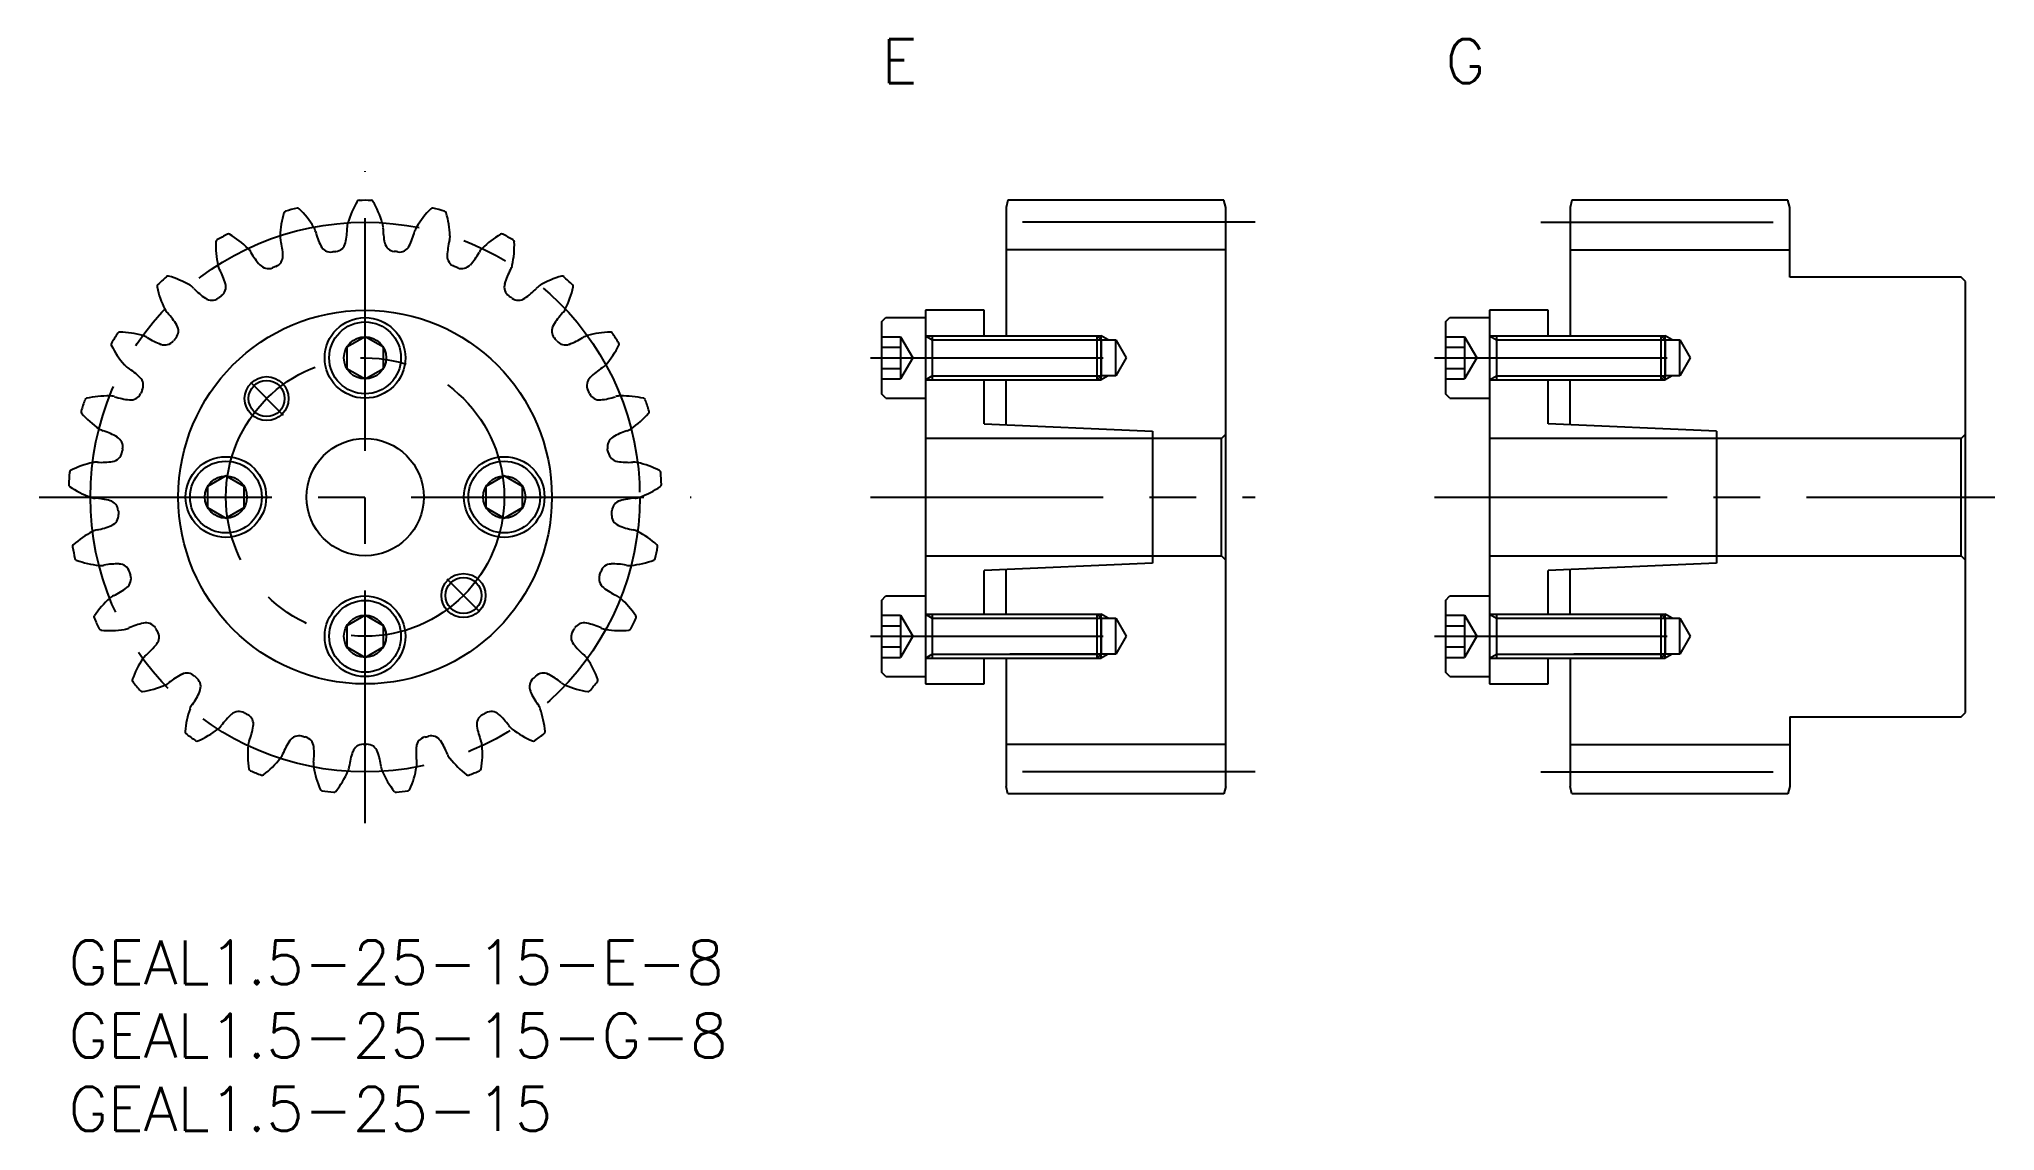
# Model space of a CAD drawing. Extents: x -2 to 132, y -13 to 61.
import ezdxf

# ---------------------------------------------------------------- set-up
doc = ezdxf.new("R2010")
doc.units = 0
doc.header["$LTSCALE"] = 0.5
doc.linetypes.add('CENTER', pattern=[50.8, 31.75, -6.35, 6.35, -6.35])
for name, color, linetype in [('MSM_CENTER', 1, 'CENTER'), ('MSM_CONTINUOUS', 7, 'CONTINUOUS'), ('MSM_NARROW', 5, 'CONTINUOUS'), ('MSM_PART_NUMBER', 7, 'CONTINUOUS')]:
    doc.layers.add(name, color=color, linetype=linetype)
doc.styles.get("Standard").update_dxf_attribs({"font": 'txt.shx', "height": 1, "bigfont": 'bigfont.shx'})

# ---------------------------------------------------------------- blocks, each defined once
blk = doc.blocks.new('*U3')
at = {"layer": 'MSM_PART_NUMBER'}
blk.add_text('GEAL1.5-25-15-G-8', height=3, dxfattribs=at).set_placement((0, -8))
blk = doc.blocks.new('*U4')
at = {"layer": 'MSM_PART_NUMBER'}
blk.add_text('GEAL1.5-25-15-E-8', height=3, dxfattribs=at).set_placement((0, -3))
blk = doc.blocks.new('*U5')
at = {"layer": 'MSM_PART_NUMBER'}
blk.add_text('GEAL1.5-25-15', height=3, dxfattribs=at).set_placement((0, -13))
blk = doc.blocks.new('*U6')
at = {"layer": 'MSM_PART_NUMBER'}
blk.add_text('E', height=3, dxfattribs=at).set_placement((55.5, 58.5))
blk = doc.blocks.new('*U7')
at = {"layer": 'MSM_PART_NUMBER'}
blk.add_text('G', height=3, dxfattribs=at).set_placement((94, 58.5))

msp = doc.modelspace()

# ---------------------------------------------------------------- linework, layer by layer
at = {"layer": 'MSM_CENTER'}
for p, q in [((20.25, 8), (20.25, 52.5)), ((81, 49), (62, 49)), ((100.5, 49), (119.5, 49)), ((54.75, 39.75), (72.62, 39.75)), ((93.25, 39.75), (111.12, 39.75)), ((12.42, 38.08), (14.65, 35.85)), ((-2, 30.25), (42.5, 30.25)), ((54.75, 30.25), (81, 30.25)), ((93.25, 30.25), (131.5, 30.25)), ((28.08, 22.42), (25.85, 24.65)), ((54.75, 20.75), (72.62, 20.75)), ((93.25, 20.75), (111.12, 20.75)), ((81, 11.5), (62, 11.5)), ((100.5, 11.5), (119.5, 11.5))]:
    msp.add_line(p, q, dxfattribs=at)
for radius in [18.75, 9.5]:
    msp.add_circle((20.25, 30.25), radius, dxfattribs=at)
at = {"layer": 'MSM_CONTINUOUS'}
for p, q in [((64.13, 50.5), (64, 50)), ((64, 50), (64, 41.25)), ((78.87, 50.5), (64.13, 50.5)), ((79, 50), (78.87, 50.5)), ((79, 10.5), (79, 50)), ((102.63, 50.5), (102.5, 50)), ((102.5, 50), (102.5, 41.25)), ((117.37, 50.5), (102.63, 50.5)), ((117.5, 50), (117.37, 50.5)), ((117.5, 45.25), (117.5, 50)), ((79, 47.12), (64, 47.12)), ((102.5, 47.12), (117.5, 47.12)), ((129.2, 45.25), (117.5, 45.25)), ((129.5, 44.95), (129.2, 45.25)), ((129.5, 15.55), (129.5, 44.95)), ((58.5, 43), (58.5, 17.5)), ((62.5, 43), (58.5, 43)), ((62.5, 41.25), (62.5, 43)), ((97, 43), (97, 17.5)), ((101, 43), (97, 43)), ((101, 41.25), (101, 43)), ((55.5, 42.2), (55.8, 42.5)), ((55.5, 42.2), (55.5, 37.3)), ((55.8, 42.5), (58.5, 42.5)), ((94, 42.2), (94.3, 42.5)), ((94, 42.2), (94, 37.3)), ((94.3, 42.5), (97, 42.5)), ((20.25, 41.19), (19, 40.47)), ((19, 40.47), (19, 39.03)), ((21.5, 40.47), (20.25, 41.19)), ((21.5, 39.03), (21.5, 40.47)), ((55.5, 41.19), (56.8, 41.19)), ((55.5, 40.47), (56.8, 40.47)), ((56.8, 41.19), (56.8, 38.31)), ((56.8, 41.19), (57.63, 39.75)), ((58.5, 41.25), (70.23, 41.25)), ((58.97, 41.25), (58.97, 38.25)), ((70.23, 38.25), (70.23, 41.25)), ((70.23, 41.25), (70.5, 40.98)), ((70.5, 40.98), (71.5, 40.98)), ((70.5, 40.98), (70.5, 38.52)), ((71.5, 38.52), (71.5, 40.98)), ((71.5, 40.98), (72.21, 39.75)), ((94, 41.19), (95.3, 41.19)), ((94, 40.47), (95.3, 40.47)), ((95.3, 41.19), (95.3, 38.31)), ((95.3, 41.19), (96.13, 39.75)), ((97, 41.25), (108.73, 41.25)), ((97.47, 41.25), (97.47, 38.25)), ((108.73, 38.25), (108.73, 41.25)), ((108.73, 41.25), (109, 40.98)), ((109, 40.98), (110, 40.98)), ((109, 40.98), (109, 38.52)), ((110, 38.52), (110, 40.98)), ((110, 40.98), (110.71, 39.75)), ((19, 39.03), (20.25, 38.31)), ((20.25, 38.31), (21.5, 39.03)), ((55.5, 39.03), (56.8, 39.03)), ((57.63, 39.75), (56.8, 38.31)), ((72.21, 39.75), (71.5, 38.52)), ((94, 39.03), (95.3, 39.03)), ((96.13, 39.75), (95.3, 38.31)), ((110.71, 39.75), (110, 38.52)), ((55.5, 38.31), (56.8, 38.31)), ((58.5, 38.25), (70.23, 38.25)), ((62.5, 35.25), (62.5, 38.25)), ((64, 35.18), (64, 38.25)), ((70.5, 38.52), (70.23, 38.25)), ((71.5, 38.52), (70.5, 38.52)), ((94, 38.31), (95.3, 38.31)), ((97, 38.25), (108.73, 38.25)), ((101, 35.25), (101, 38.25)), ((102.5, 35.18), (102.5, 38.25)), ((109, 38.52), (108.73, 38.25)), ((110, 38.52), (109, 38.52)), ((55.8, 37), (55.5, 37.3)), ((55.8, 37), (58.5, 37)), ((94.3, 37), (94, 37.3)), ((94.3, 37), (97, 37)), ((62.5, 35.25), (74, 34.75)), ((74, 34.75), (74, 25.75)), ((112.5, 34.75), (101, 35.25)), ((112.5, 34.75), (112.5, 25.75)), ((78.7, 34.25), (58.5, 34.25)), ((79, 34.55), (78.7, 34.25)), ((78.7, 26.25), (78.7, 34.25)), ((129.2, 34.25), (97, 34.25)), ((129.5, 34.55), (129.2, 34.25)), ((129.2, 26.25), (129.2, 34.25)), ((10.75, 31.69), (9.5, 30.97)), ((9.5, 30.97), (9.5, 29.53)), ((12, 30.97), (10.75, 31.69)), ((12, 29.53), (12, 30.97)), ((29.75, 31.69), (28.5, 30.97)), ((28.5, 30.97), (28.5, 29.53)), ((31, 30.97), (29.75, 31.69)), ((31, 29.53), (31, 30.97)), ((9.5, 29.53), (10.75, 28.81)), ((10.75, 28.81), (12, 29.53)), ((28.5, 29.53), (29.75, 28.81)), ((29.75, 28.81), (31, 29.53)), ((58.5, 26.25), (78.7, 26.25)), ((74, 25.75), (62.5, 25.25)), ((78.7, 26.25), (79, 25.95)), ((97, 26.25), (129.2, 26.25)), ((112.5, 25.75), (101, 25.25)), ((129.2, 26.25), (129.5, 25.95)), ((62.5, 22.25), (62.5, 25.25)), ((64, 22.25), (64, 25.32)), ((101, 22.25), (101, 25.25)), ((102.5, 22.25), (102.5, 25.32)), ((55.5, 23.2), (55.8, 23.5)), ((55.5, 23.2), (55.5, 18.3)), ((55.8, 23.5), (58.5, 23.5)), ((94, 23.2), (94.3, 23.5)), ((94, 23.2), (94, 18.3)), ((94.3, 23.5), (97, 23.5)), ((20.25, 22.19), (19, 21.47)), ((19, 21.47), (19, 20.03)), ((21.5, 21.47), (20.25, 22.19)), ((21.5, 20.03), (21.5, 21.47)), ((55.5, 22.19), (56.8, 22.19)), ((55.5, 21.47), (56.8, 21.47)), ((56.8, 22.19), (56.8, 19.31)), ((56.8, 22.19), (57.63, 20.75)), ((58.5, 22.25), (70.23, 22.25)), ((58.97, 22.25), (58.97, 19.25)), ((64.27, 21.98), (71.5, 21.98)), ((70.23, 19.25), (70.23, 22.25)), ((70.23, 22.25), (70.5, 21.98)), ((70.5, 21.98), (70.5, 19.52)), ((71.5, 19.52), (71.5, 21.98)), ((71.5, 21.98), (72.21, 20.75)), ((94, 22.19), (95.3, 22.19)), ((94, 21.47), (95.3, 21.47)), ((95.3, 22.19), (95.3, 19.31)), ((95.3, 22.19), (96.13, 20.75)), ((97, 22.25), (108.73, 22.25)), ((97.47, 22.25), (97.47, 19.25)), ((102.77, 21.98), (110, 21.98)), ((108.73, 22.25), (109, 21.98)), ((108.73, 19.25), (108.73, 22.25)), ((109, 21.98), (109, 19.52)), ((110, 19.52), (110, 21.98)), ((110, 21.98), (110.71, 20.75)), ((19, 20.03), (20.25, 19.31)), ((20.25, 19.31), (21.5, 20.03)), ((55.5, 20.03), (56.8, 20.03)), ((57.63, 20.75), (56.8, 19.31)), ((72.21, 20.75), (71.5, 19.52)), ((94, 20.03), (95.3, 20.03)), ((96.13, 20.75), (95.3, 19.31)), ((110.71, 20.75), (110, 19.52)), ((55.5, 19.31), (56.8, 19.31)), ((58.5, 19.25), (70.23, 19.25)), ((62.5, 17.5), (62.5, 19.25)), ((64, 19.25), (64, 10.5)), ((71.5, 19.52), (64.27, 19.52)), ((70.5, 19.52), (70.23, 19.25)), ((94, 19.31), (95.3, 19.31)), ((97, 19.25), (108.73, 19.25)), ((101, 17.5), (101, 19.25)), ((102.5, 19.25), (102.5, 10.5)), ((110, 19.52), (102.77, 19.52)), ((109, 19.52), (108.73, 19.25)), ((55.8, 18), (55.5, 18.3)), ((55.8, 18), (58.5, 18)), ((58.5, 17.5), (62.5, 17.5)), ((94.3, 18), (94, 18.3)), ((94.3, 18), (97, 18)), ((97, 17.5), (101, 17.5)), ((117.5, 15.25), (129.2, 15.25)), ((117.5, 15.25), (117.5, 10.5)), ((129.2, 15.25), (129.5, 15.55)), ((79, 13.37), (64, 13.37)), ((102.5, 13.37), (117.5, 13.37)), ((64.13, 10), (64, 10.5)), ((78.87, 10), (64.13, 10)), ((79, 10.5), (78.87, 10)), ((102.63, 10), (102.5, 10.5)), ((117.37, 10), (102.63, 10)), ((117.5, 10.5), (117.37, 10))]:
    msp.add_line(p, q, dxfattribs=at)
for centre, radius in [((20.25, 30.25), 12.75), ((20.25, 39.75), 2.75), ((20.25, 39.75), 2.45), ((20.25, 39.75), 1.44), ((13.53, 36.97), 1.23), ((20.25, 30.25), 4), ((10.75, 30.25), 2.75), ((10.75, 30.25), 2.45), ((29.75, 30.25), 2.75), ((29.75, 30.25), 2.45), ((10.75, 30.25), 1.44), ((29.75, 30.25), 1.44), ((26.97, 23.53), 1.23), ((20.25, 20.75), 2.75), ((20.25, 20.75), 2.45), ((20.25, 20.75), 1.44)]:
    msp.add_circle(centre, radius, dxfattribs=at)
for centre, radius, start, end in [((20.7, 47.86), 6.25, 163.3366, 178), ((14.86, 49.61), 0.15, 105.5598, 163.3366), ((20.25, 30.25), 20.25, 103.2402, 105.5598), ((15.65, 49.82), 0.15, 45.4634, 103.2402), ((11.37, 45.47), 6.25, 30.8, 45.4634), ((25.07, 47.2), 6.25, 148.9366, 163.6), ((19.84, 50.35), 0.15, 91.1598, 148.9366), ((20.25, 30.25), 20.25, 88.8402, 91.1598), ((20.66, 50.35), 0.15, 31.0634, 88.8402), ((15.43, 47.2), 6.25, 16.4, 31.0634), ((29.13, 45.47), 6.25, 134.5366, 149.2), ((24.85, 49.82), 0.15, 76.7598, 134.5366), ((20.25, 30.25), 20.25, 74.4402, 76.7598), ((25.64, 49.61), 0.15, 16.6634, 74.4402), ((19.8, 47.86), 6.25, 2, 16.6634), ((20.25, 30.25), 20.25, 117.6402, 119.9598), ((10.93, 48.06), 0.15, 59.8634, 117.6402), ((7.86, 42.78), 6.25, 45.2, 59.8634), ((15.68, 48.04), 1.23, 178, 193.5442), ((15.68, 48.04), 1.23, 15.2558, 30.8), ((22.23, 49.83), 5.56, 195.3031, 206.0452), ((13.47, 48.72), 5.56, 348.3548, 359.0969), ((20.25, 48.62), 1.23, 163.6, 179.1442), ((20.25, 48.62), 1.23, 0.8558, 16.4), ((27.03, 48.72), 5.56, 180.9031, 191.6452), ((18.27, 49.83), 5.56, 333.9548, 344.6969), ((24.82, 48.04), 1.23, 149.2, 164.7442), ((24.82, 48.04), 1.23, 346.4558, 2), ((32.64, 42.78), 6.25, 120.1366, 134.8), ((29.57, 48.06), 0.15, 62.3598, 120.1366), ((20.25, 30.25), 20.25, 60.0402, 62.3598), ((10.21, 47.66), 0.15, 119.9598, 177.7366), ((16.31, 47.42), 6.25, 177.7366, 192.4), ((11.4, 46.34), 1.23, 29.6558, 45.2), ((17.29, 49.7), 5.56, 209.7031, 220.4452), ((9.09, 46.46), 5.56, 2.7548, 13.4969), ((17.91, 47.72), 0.75, 206.0452, 277.6377), ((20.25, 30.25), 16.87, 96.7623, 97.6377), ((18.17, 47.75), 0.75, 276.7623, 348.3548), ((22.33, 47.75), 0.75, 191.6452, 263.2377), ((20.25, 30.25), 16.88, 82.3623, 83.2377), ((22.59, 47.72), 0.75, 262.3623, 333.9548), ((31.41, 46.46), 5.56, 166.5031, 177.2452), ((23.21, 49.7), 5.56, 319.5548, 330.2969), ((29.1, 46.34), 1.23, 134.8, 150.3442), ((24.19, 47.42), 6.25, 347.6, 2.2634), ((30.29, 47.66), 0.15, 2.2634, 60.0402), ((11.4, 46.34), 1.23, 192.4, 207.9442), ((5.41, 43.17), 5.56, 17.1548, 27.8969), ((13.64, 46.59), 0.75, 220.4452, 292.0377), ((20.25, 30.25), 16.87, 111.1623, 112.0377), ((13.89, 46.69), 0.75, 291.1622, 2.7548), ((26.61, 46.69), 0.75, 177.2452, 248.8377), ((20.25, 30.25), 16.88, 67.9623, 68.8377), ((26.86, 46.59), 0.75, 247.9623, 319.5548), ((35.09, 43.17), 5.56, 152.1031, 162.8452), ((29.1, 46.34), 1.23, 332.0558, 347.6), ((6.2, 44.62), 0.15, 134.3598, 192.1366), ((12.16, 45.9), 6.25, 192.1366, 206.8), ((20.25, 30.25), 20.25, 132.0402, 134.3598), ((6.79, 45.18), 0.15, 74.2634, 132.0402), ((5.14, 39.31), 6.25, 59.6, 74.2634), ((7.68, 43.64), 1.23, 44.0558, 59.6), ((12.55, 48.36), 5.56, 224.1031, 234.8452), ((10, 44.59), 0.75, 305.5622, 17.1548), ((30.5, 44.59), 0.75, 162.8452, 234.4377), ((27.95, 48.36), 5.56, 305.1548, 315.8969), ((32.82, 43.64), 1.23, 120.4, 135.9442), ((35.36, 39.31), 6.25, 105.7366, 120.4), ((33.71, 45.18), 0.15, 47.9598, 105.7366), ((20.25, 30.25), 20.25, 45.6402, 47.9598), ((28.34, 45.9), 6.25, 333.2, 347.8634), ((34.3, 44.62), 0.15, 347.8634, 45.6402), ((7.68, 43.64), 1.23, 206.8, 222.3442), ((2.66, 39.07), 5.56, 31.5548, 42.2969), ((9.78, 44.43), 0.75, 234.8452, 306.4377), ((20.25, 30.25), 16.87, 125.5623, 126.4377), ((20.25, 30.25), 16.87, 53.5623, 54.4377), ((30.72, 44.43), 0.75, 233.5623, 305.1548), ((37.84, 39.07), 5.56, 137.7031, 148.4452), ((32.82, 43.64), 1.23, 317.6558, 333.2), ((20.25, 30.25), 20.25, 146.4402, 148.7598), ((3.5, 41.36), 0.15, 88.6634, 146.4402), ((3.36, 35.26), 6.25, 74, 88.6634), ((6.76, 41.59), 0.75, 319.9622, 31.5548), ((33.74, 41.59), 0.75, 148.4452, 220.0377), ((37.14, 35.26), 6.25, 91.3366, 106), ((37, 41.36), 0.15, 33.5598, 91.3366), ((20.25, 30.25), 20.25, 31.2402, 33.5598), ((3.06, 40.67), 0.15, 148.7598, 206.5366), ((8.52, 43.4), 6.25, 206.5366, 221.2), ((4.74, 40.09), 1.23, 58.4558, 74), ((8.29, 45.87), 5.56, 238.5031, 249.2452), ((6.58, 41.38), 0.75, 249.2452, 320.8377), ((20.25, 30.25), 16.87, 139.9623, 140.8377), ((20.25, 30.25), 16.88, 39.1623, 40.0377), ((33.92, 41.38), 0.75, 219.1623, 290.7548), ((32.21, 45.87), 5.56, 290.7548, 301.4969), ((35.76, 40.09), 1.23, 106, 121.5442), ((31.98, 43.4), 6.25, 318.8, 333.4634), ((37.44, 40.67), 0.15, 333.4634, 31.2402), ((4.74, 40.09), 1.23, 221.2, 236.7442), ((1.02, 34.42), 5.56, 45.9548, 56.6969), ((39.48, 34.42), 5.56, 123.3031, 134.0452), ((35.76, 40.09), 1.23, 303.2558, 318.8), ((4.36, 37.88), 0.75, 334.3623, 45.9548), ((20.25, 30.25), 16.87, 154.3623, 155.2377), ((36.14, 37.88), 0.75, 134.0452, 205.6377), ((20.25, 30.25), 16.87, 24.7623, 25.6377), ((1.01, 36.07), 0.15, 163.1598, 220.9366), ((20.25, 30.25), 20.25, 160.8402, 163.1598), ((1.26, 36.85), 0.15, 103.0634, 160.8402), ((2.64, 30.9), 6.25, 88.4, 103.0634), ((2.78, 35.93), 1.23, 72.8558, 88.4), ((4.78, 42.41), 5.56, 252.9031, 263.6452), ((4.25, 37.63), 0.75, 263.6452, 335.2377), ((36.25, 37.63), 0.75, 204.7623, 276.3548), ((35.72, 42.41), 5.56, 276.3548, 287.0969), ((37.72, 35.93), 1.23, 91.6, 107.1442), ((37.86, 30.9), 6.25, 76.9366, 91.6), ((39.24, 36.85), 0.15, 19.1598, 76.9366), ((20.25, 30.25), 20.25, 16.8402, 19.1598), ((39.49, 36.07), 0.15, 319.0634, 16.8403), ((5.62, 40.07), 6.25, 220.9366, 235.6), ((2.78, 35.93), 1.23, 235.6, 251.1442), ((0.59, 29.51), 5.56, 60.3548, 71.0969), ((39.91, 29.51), 5.56, 108.9031, 119.6452), ((37.72, 35.93), 1.23, 288.8558, 304.4), ((34.88, 40.07), 6.25, 304.4, 319.0634), ((2.96, 33.68), 0.75, 348.7623, 60.3548), ((20.25, 30.25), 16.88, 168.7623, 169.6377), ((37.54, 33.68), 0.75, 119.6452, 191.2377), ((20.25, 30.25), 16.87, 10.3623, 11.2377), ((0.22, 31.92), 0.15, 117.4634, 175.2402), ((3.03, 26.51), 6.25, 102.8, 117.4634), ((1.92, 31.4), 1.23, 87.2558, 102.8), ((2.24, 38.18), 5.56, 267.3031, 278.0452), ((2.91, 33.42), 0.75, 278.0452, 349.6377), ((37.59, 33.42), 0.75, 190.3623, 261.9548), ((38.26, 38.18), 5.56, 261.9548, 272.6969), ((38.58, 31.4), 1.23, 77.2, 92.7442), ((37.47, 26.51), 6.25, 62.5366, 77.2), ((40.28, 31.92), 0.15, 4.7598, 62.5366), ((20.25, 30.25), 20.25, 175.2402, 177.5598), ((0.17, 31.11), 0.15, 177.5598, 235.3366), ((3.64, 36.12), 6.25, 235.3366, 250), ((36.86, 36.12), 6.25, 290, 304.6634), ((40.33, 31.11), 0.15, 304.6634, 2.4402), ((20.25, 30.25), 20.25, 2.4402, 4.7598), ((1.92, 31.4), 1.23, 250, 265.5442), ((1.39, 24.64), 5.56, 74.7548, 85.4969), ((2.65, 29.28), 0.75, 3.1622, 74.7548), ((37.85, 29.28), 0.75, 105.2452, 176.8377), ((39.11, 24.64), 5.56, 94.5031, 105.2452), ((38.58, 31.4), 1.23, 274.4558, 290), ((0.83, 33.45), 5.56, 281.7031, 292.4452), ((2.67, 29.01), 0.75, 292.4452, 4.0377), ((20.25, 30.25), 16.87, 183.1623, 184.0377), ((20.25, 30.25), 16.88, 355.9623, 356.8377), ((37.83, 29.01), 0.75, 175.9623, 247.5548), ((39.67, 33.45), 5.56, 247.5548, 258.2969), ((0.43, 26.88), 0.15, 131.8634, 189.6402), ((20.25, 30.25), 20.25, 189.6402, 191.9598), ((4.5, 22.34), 6.25, 117.2, 131.8634), ((2.21, 26.81), 1.23, 101.6558, 117.2), ((38.29, 26.81), 1.23, 62.8, 78.3442), ((36, 22.34), 6.25, 48.1366, 62.8), ((20.25, 30.25), 20.25, 348.0402, 350.3598), ((40.07, 26.88), 0.15, 350.3598, 48.1366), ((0.59, 26.08), 0.15, 191.9598, 249.7366), ((2.7, 31.81), 6.25, 249.7366, 264.4), ((2.21, 26.81), 1.23, 264.4, 279.9442), ((3.38, 20.13), 5.56, 89.1548, 99.8969), ((3.45, 24.93), 0.75, 17.5622, 89.1548), ((37.05, 24.93), 0.75, 90.8452, 162.4377), ((37.12, 20.13), 5.56, 80.1031, 90.8452), ((38.29, 26.81), 1.23, 260.0558, 275.6), ((37.8, 31.81), 6.25, 275.6, 290.2634), ((39.91, 26.08), 0.15, 290.2634, 348.0403), ((0.65, 28.52), 5.56, 296.1031, 306.8452), ((3.53, 24.68), 0.75, 306.8452, 18.4377), ((20.25, 30.25), 16.88, 197.5623, 198.4377), ((36.97, 24.68), 0.75, 161.5623, 233.1548), ((20.25, 30.25), 16.87, 341.5623, 342.4377), ((39.85, 28.52), 5.56, 233.1548, 243.8969), ((6.97, 18.67), 6.25, 131.6, 146.2634), ((3.63, 22.43), 1.23, 116.0558, 131.6), ((36.87, 22.43), 1.23, 48.4, 63.9442), ((33.53, 18.67), 6.25, 33.7366, 48.4), ((1.89, 22.06), 0.15, 146.2634, 204.0402), ((20.25, 30.25), 20.25, 204.0402, 206.3598), ((6.42, 16.25), 5.56, 103.5548, 114.2969), ((5.3, 20.92), 0.75, 31.9622, 103.5548), ((35.2, 20.92), 0.75, 76.4452, 148.0377), ((34.08, 16.25), 5.56, 65.7031, 76.4452), ((20.25, 30.25), 20.25, 333.6402, 335.9598), ((38.61, 22.06), 0.15, 335.9598, 33.7366), ((2.24, 21.33), 0.15, 206.3598, 264.1366), ((2.86, 27.39), 6.25, 264.1366, 278.8), ((3.63, 22.43), 1.23, 278.8, 294.3442), ((1.69, 23.7), 5.56, 310.5031, 321.2452), ((20.25, 30.25), 16.88, 211.9623, 212.8377), ((5.44, 20.69), 0.75, 321.2452, 32.8377), ((35.06, 20.69), 0.75, 147.1623, 218.7548), ((20.25, 30.25), 16.88, 327.1623, 328.0377), ((38.81, 23.7), 5.56, 218.7548, 229.4969), ((36.87, 22.43), 1.23, 245.6558, 261.2), ((37.64, 27.39), 6.25, 261.2, 275.8634), ((38.26, 21.33), 0.15, 275.8634, 333.6402), ((10.26, 15.73), 6.25, 146, 160.6634), ((6.1, 18.54), 1.23, 130.4558, 146), ((34.4, 18.54), 1.23, 34, 49.5442), ((30.24, 15.73), 6.25, 19.3366, 34), ((4.51, 17.75), 0.15, 160.6634, 218.4402), ((20.25, 30.25), 20.25, 218.4402, 220.7598), ((4.12, 23.16), 6.25, 278.5366, 293.2), ((6.1, 18.54), 1.23, 293.2, 308.7442), ((10.34, 13.25), 5.56, 117.9548, 128.6969), ((8.09, 17.49), 0.75, 46.3623, 117.9548), ((20.25, 30.25), 16.87, 226.3623, 227.2377), ((8.28, 17.31), 0.75, 335.6452, 47.2377), ((32.22, 17.31), 0.75, 132.7623, 204.3548), ((20.25, 30.25), 16.88, 312.7623, 313.6377), ((32.41, 17.49), 0.75, 62.0452, 133.6377), ((30.16, 13.25), 5.56, 51.3031, 62.0452), ((34.4, 18.54), 1.23, 231.2558, 246.8), ((36.38, 23.16), 6.25, 246.8, 261.4634), ((20.25, 30.25), 20.25, 319.2402, 321.5598), ((35.99, 17.75), 0.15, 321.5598, 19.3366), ((5.03, 17.13), 0.15, 220.7598, 278.5366), ((9.45, 15.39), 1.23, 144.8558, 160.4), ((3.91, 19.29), 5.56, 324.9031, 335.6452), ((36.59, 19.29), 5.56, 204.3548, 215.0969), ((31.05, 15.39), 1.23, 19.6, 35.1442), ((35.47, 17.13), 0.15, 261.4634, 319.2402), ((14.19, 13.71), 6.25, 160.4, 175.0634), ((14.88, 11.32), 5.56, 132.3548, 143.0969), ((11.64, 14.87), 0.75, 60.7623, 132.3548), ((20.25, 30.25), 16.87, 240.7623, 241.6377), ((11.88, 14.74), 0.75, 350.0452, 61.6377), ((28.62, 14.74), 0.75, 118.3623, 189.9548), ((20.25, 30.25), 16.87, 298.3623, 299.2377), ((28.86, 14.87), 0.75, 47.6452, 119.2377), ((25.62, 11.32), 5.56, 36.9031, 47.6452), ((26.31, 13.71), 6.25, 4.9366, 19.6), ((8.11, 14.23), 0.15, 175.0634, 232.8402), ((20.25, 30.25), 20.25, 232.8402, 235.1598), ((8.77, 13.75), 0.15, 235.1598, 292.9366), ((6.39, 19.37), 6.25, 292.9366, 307.6), ((9.45, 15.39), 1.23, 307.6, 323.1442), ((13.49, 13.17), 1.23, 159.2558, 174.8), ((7.14, 15.57), 5.56, 339.3031, 350.0452), ((19.76, 10.58), 5.56, 146.7548, 157.4969), ((15.74, 13.21), 0.75, 75.1623, 146.7548), ((20.25, 30.25), 16.87, 255.1623, 256.0377), ((16, 13.15), 0.75, 4.4452, 76.0377), ((20.12, 12.63), 0.75, 89.5623, 161.1548), ((20.25, 30.25), 16.87, 269.5623, 270.4377), ((20.38, 12.63), 0.75, 18.8452, 90.4377), ((24.5, 13.15), 0.75, 103.9623, 175.5548), ((20.25, 30.25), 16.88, 283.9623, 284.8377), ((24.76, 13.21), 0.75, 33.2452, 104.8377), ((20.74, 10.58), 5.56, 22.5031, 33.2452), ((33.36, 15.57), 5.56, 189.9548, 200.6969), ((27.01, 13.17), 1.23, 5.2, 20.7442), ((31.05, 15.39), 1.23, 216.8558, 232.4), ((34.11, 19.37), 6.25, 232.4, 247.0634), ((31.73, 13.75), 0.15, 247.0634, 304.8402), ((20.25, 30.25), 20.25, 304.8402, 307.1598), ((32.39, 14.23), 0.15, 307.1598, 4.9366), ((18.49, 12.72), 6.25, 174.8, 189.4634), ((9.53, 16.27), 6.25, 307.3366, 322), ((13.49, 13.17), 1.23, 322, 337.5442), ((17.95, 12.03), 1.23, 173.6558, 189.2), ((11.21, 12.77), 5.56, 353.7031, 4.4452), ((24.66, 11.07), 5.56, 161.1548, 171.8969), ((15.84, 11.07), 5.56, 8.1031, 18.8452), ((29.29, 12.77), 5.56, 175.5548, 186.2969), ((22.55, 12.03), 1.23, 350.8, 6.3442), ((27.01, 13.17), 1.23, 202.4558, 218), ((30.97, 16.27), 6.25, 218, 232.6634), ((22.01, 12.72), 6.25, 350.5366, 5.2), ((12.47, 11.72), 0.15, 189.4634, 247.2402), ((20.25, 30.25), 20.25, 247.2402, 249.5598), ((13.23, 11.42), 0.15, 249.5598, 307.3366), ((22.91, 12.83), 6.25, 189.2, 203.8634), ((13.35, 14.04), 6.25, 321.7366, 336.4), ((17.95, 12.03), 1.23, 336.4, 351.9442), ((22.55, 12.03), 1.23, 188.0558, 203.6), ((27.15, 14.04), 6.25, 203.6, 218.2634), ((17.59, 12.83), 6.25, 336.1366, 350.8), ((27.27, 11.42), 0.15, 232.6634, 290.4402), ((20.25, 30.25), 20.25, 290.4402, 292.7598), ((28.03, 11.72), 0.15, 292.7598, 350.5366), ((17.33, 10.36), 0.15, 203.8634, 261.6402), ((20.25, 30.25), 20.25, 261.6402, 263.9598), ((18.13, 10.26), 0.15, 263.9598, 321.7366), ((22.37, 10.26), 0.15, 218.2634, 276.0402), ((20.25, 30.25), 20.25, 276.0402, 278.3598), ((23.17, 10.36), 0.15, 278.3598, 336.1366)]:
    msp.add_arc(centre, radius, start, end, dxfattribs=at)
at = {"layer": 'MSM_NARROW'}
for p, q in [((58.5, 41.25), (58.97, 40.98)), ((58.97, 40.98), (70.5, 40.98)), ((70.23, 41.25), (70.5, 41.25)), ((70.5, 38.25), (70.5, 41.25)), ((70.97, 40.98), (70.5, 41.25)), ((97, 41.25), (97.47, 40.98)), ((97.47, 40.98), (109, 40.98)), ((108.73, 41.25), (109, 41.25)), ((109, 38.25), (109, 41.25)), ((109.47, 40.98), (109, 41.25)), ((58.5, 38.25), (58.97, 38.52)), ((58.97, 38.52), (70.5, 38.52)), ((70.23, 38.25), (70.5, 38.25)), ((70.97, 38.52), (70.5, 38.25)), ((97, 38.25), (97.47, 38.52)), ((97.47, 38.52), (109, 38.52)), ((108.73, 38.25), (109, 38.25)), ((109.47, 38.52), (109, 38.25)), ((58.5, 22.25), (58.97, 21.98)), ((58.97, 21.98), (70.5, 21.98)), ((70.23, 22.25), (70.5, 22.25)), ((70.5, 19.25), (70.5, 22.25)), ((70.97, 21.98), (70.5, 22.25)), ((97, 22.25), (97.47, 21.98)), ((97.47, 21.98), (109, 21.98)), ((108.73, 22.25), (109, 22.25)), ((109, 19.25), (109, 22.25)), ((109.47, 21.98), (109, 22.25)), ((58.5, 19.25), (58.97, 19.52)), ((58.97, 19.52), (70.5, 19.52)), ((70.23, 19.25), (70.5, 19.25)), ((70.97, 19.52), (70.5, 19.25)), ((97, 19.25), (97.47, 19.52)), ((97.47, 19.52), (109, 19.52)), ((108.73, 19.25), (109, 19.25)), ((109.47, 19.52), (109, 19.25))]:
    msp.add_line(p, q, dxfattribs=at)
for centre in [(13.53, 36.97), (26.97, 23.53)]:
    msp.add_circle(centre, 1.5, dxfattribs=at)

# ---------------------------------------------------------------- block references
at = {"layer": 'MSM_CONTINUOUS'}
for name in ['*U6', '*U7', '*U4', '*U3', '*U5']:
    msp.add_blockref(name, (0, 0), dxfattribs=at)

doc.saveas('drawing.dxf')
